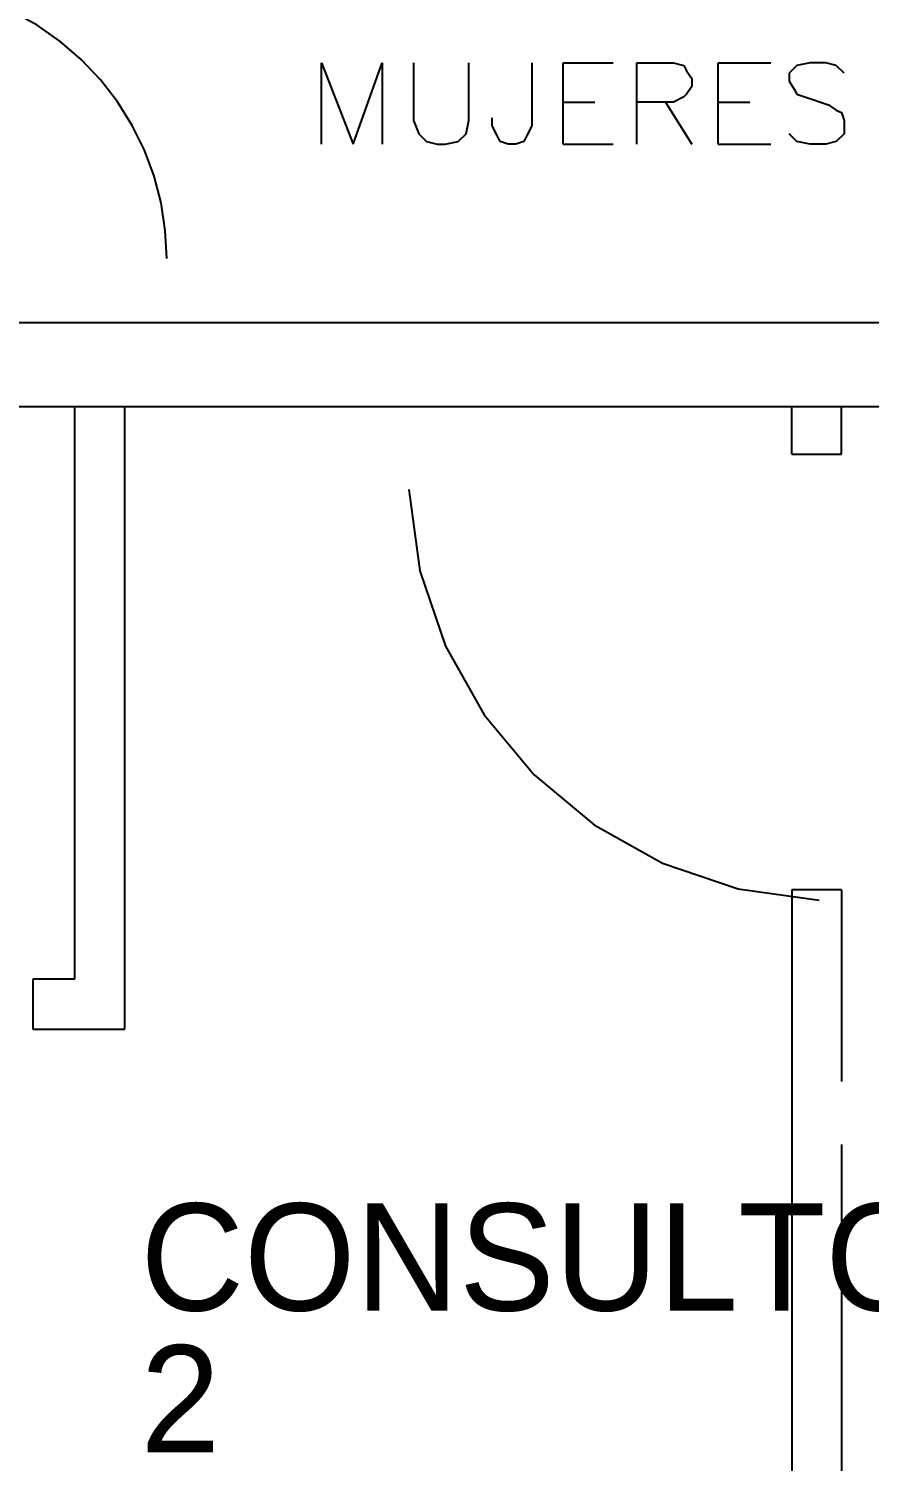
# Model space of a CAD drawing. Header units: metres. Extents: x 0 to 61, y 0 to 90.7.
# Drawn here: x 46.694 to 48.262, y 72.678 to 75.35 of the extents above; entities that cross this region are included whole.
import ezdxf

# ---------------------------------------------------------------- set-up
doc = ezdxf.new("R2010")
doc.units = ezdxf.units.M
for name, color, linetype in [('MURO_REAL', 7, 'Continuous'), ('PUERTA_REAL', 7, 'Continuous'), ('ROTULO_REAL', 7, 'Continuous')]:
    doc.layers.add(name, color=color, linetype=linetype)

msp = doc.modelspace()

# ---------------------------------------------------------------- linework, layer by layer
at = {"layer": 'MURO_REAL'}
for p, q in [((47.2408, 75.1347), (47.2408, 75.2865)), ((47.2408, 75.2865), (47.2996, 75.1347)), ((47.2996, 75.1347), (47.3535, 75.2865)), ((47.3535, 75.2865), (47.3535, 75.1347)), ((47.4122, 75.2865), (47.4122, 75.1788)), ((47.5151, 75.1788), (47.5151, 75.2865)), ((47.6327, 75.2865), (47.6327, 75.169)), ((47.6914, 75.1347), (47.6914, 75.2865)), ((47.6914, 75.2865), (47.7845, 75.2865)), ((47.8286, 75.1347), (47.8286, 75.2865)), ((47.8286, 75.2865), (47.8971, 75.2865)), ((47.8971, 75.2865), (47.9167, 75.2816)), ((47.9167, 75.2816), (47.9216, 75.2718)), ((47.9804, 75.1347), (47.9804, 75.2865)), ((47.9804, 75.2865), (48.0784, 75.2865)), ((48.1273, 75.2816), (48.1127, 75.2669)), ((48.1518, 75.2865), (48.1273, 75.2816)), ((48.1812, 75.2865), (48.1518, 75.2865)), ((48.2008, 75.2816), (48.1812, 75.2865)), ((48.2155, 75.2669), (48.2008, 75.2816)), ((47.9216, 75.2718), (47.9314, 75.2571)), ((47.9314, 75.2571), (47.9314, 75.2424)), ((48.1127, 75.2669), (48.1127, 75.2522)), ((47.9216, 75.2278), (47.9167, 75.2229)), ((47.9314, 75.2424), (47.9216, 75.2278)), ((48.1127, 75.2522), (48.1224, 75.2375)), ((48.1224, 75.2375), (48.1273, 75.2278)), ((48.1273, 75.2278), (48.142, 75.2229)), ((47.6914, 75.2131), (47.7502, 75.2131)), ((47.8971, 75.2131), (47.8286, 75.2131)), ((47.8824, 75.2131), (47.9314, 75.1347)), ((47.9167, 75.2229), (47.8971, 75.2131)), ((47.9804, 75.2131), (48.0392, 75.2131)), ((48.142, 75.2229), (48.1861, 75.2082)), ((48.1861, 75.2082), (48.2008, 75.1984)), ((47.4122, 75.1788), (47.422, 75.1543)), ((47.5102, 75.1543), (47.5151, 75.1788)), ((47.5592, 75.169), (47.5592, 75.1837)), ((48.2008, 75.1984), (48.2106, 75.1935)), ((48.2106, 75.1935), (48.2155, 75.1788)), ((48.2155, 75.1788), (48.2155, 75.1543)), ((47.422, 75.1543), (47.4367, 75.1396)), ((47.4955, 75.1396), (47.5102, 75.1543)), ((47.569, 75.1494), (47.5592, 75.169)), ((47.5739, 75.1396), (47.569, 75.1494)), ((47.6229, 75.1494), (47.618, 75.1396)), ((47.6327, 75.169), (47.6229, 75.1494)), ((48.1273, 75.1396), (48.1127, 75.1543)), ((48.2155, 75.1543), (48.2008, 75.1396)), ((47.4367, 75.1396), (47.4563, 75.1347)), ((47.4563, 75.1347), (47.471, 75.1347)), ((47.471, 75.1347), (47.4955, 75.1396)), ((47.5886, 75.1347), (47.5739, 75.1396)), ((47.6033, 75.1347), (47.5886, 75.1347)), ((47.618, 75.1396), (47.6033, 75.1347)), ((47.6914, 75.1347), (47.7845, 75.1347)), ((47.9804, 75.1347), (48.0784, 75.1347)), ((48.1518, 75.1347), (48.1273, 75.1396)), ((48.1812, 75.1347), (48.1518, 75.1347)), ((48.2008, 75.1396), (48.1812, 75.1347)), ((50.8114, 74.8016), (45.3404, 74.8016)), ((50.8114, 74.8016), (45.3404, 74.8016)), ((50.8114, 74.6449), (45.3404, 74.6449)), ((50.8114, 74.6449), (45.3404, 74.6449)), ((46.7804, 73.5771), (46.7804, 74.6449)), ((46.7804, 73.5771), (46.7804, 74.6449)), ((46.8735, 73.4841), (46.8735, 74.6449)), ((46.8735, 73.4841), (46.8735, 74.6449)), ((48.1176, 74.5567), (48.1176, 74.6449)), ((48.1176, 74.5567), (48.1176, 74.6449)), ((48.2106, 74.5567), (48.2106, 74.6449)), ((48.2106, 74.5567), (48.2106, 74.6449)), ((48.1176, 74.5567), (48.2106, 74.5567)), ((48.1176, 74.5567), (48.2106, 74.5567)), ((48.1176, 73.7437), (48.1176, 71.0498)), ((48.2106, 73.7437), (48.1176, 73.7437)), ((48.1176, 73.7437), (48.1176, 71.0498)), ((48.2106, 73.7437), (48.1176, 73.7437)), ((48.2106, 73.7437), (48.2106, 73.3861)), ((48.2106, 73.7437), (48.2106, 73.3861)), ((46.7804, 73.5771), (46.702, 73.5771)), ((46.702, 73.5771), (46.702, 73.4841)), ((46.7804, 73.5771), (46.702, 73.5771)), ((46.702, 73.5771), (46.702, 73.4841)), ((46.702, 73.4841), (46.8735, 73.4841)), ((46.702, 73.4841), (46.8735, 73.4841)), ((48.2106, 73.2686), (48.2106, 70.9371))]:
    msp.add_line(p, q, dxfattribs=at)
at = {"layer": 'PUERTA_REAL'}
for points in [[(46.7925, 75.2927), (46.7528, 75.3268), (46.7101, 75.3564), (46.6649, 75.3814), (46.6175, 75.4017), (46.5684, 75.4171), (46.5177, 75.4275), (46.4661, 75.4328), (46.4138, 75.4328)], [(46.9518, 74.9216), (46.9492, 74.9739), (46.9413, 75.0252), (46.9283, 75.0752), (46.9103, 75.1235), (46.8876, 75.1698), (46.8603, 75.2137), (46.8286, 75.2548), (46.7925, 75.2927)], [(47.4032, 74.4907), (47.4242, 74.3392), (47.4719, 74.1983), (47.5438, 74.0705), (47.637, 73.9586), (47.7489, 73.8654), (47.8766, 73.7936), (48.0176, 73.7458), (48.169, 73.7248)], [(47.4032, 74.4907), (47.4242, 74.3392), (47.4719, 74.1983), (47.5438, 74.0705), (47.637, 73.9586), (47.7489, 73.8654), (47.8766, 73.7936), (48.0176, 73.7458), (48.169, 73.7248)]]:
    msp.add_lwpolyline(points, dxfattribs=at)

# ---------------------------------------------------------------- texts
at = {"layer": 'ROTULO_REAL'}
for s, p in [('CONSULTORIO', (46.9029, 72.959)), ('CONSULTORIO', (46.9029, 72.959)), ('2', (46.9031, 72.6945)), ('2', (46.9031, 72.6945))]:
    msp.add_text(s, height=0.2, dxfattribs=at).set_placement(p)

doc.saveas('drawing.dxf')
